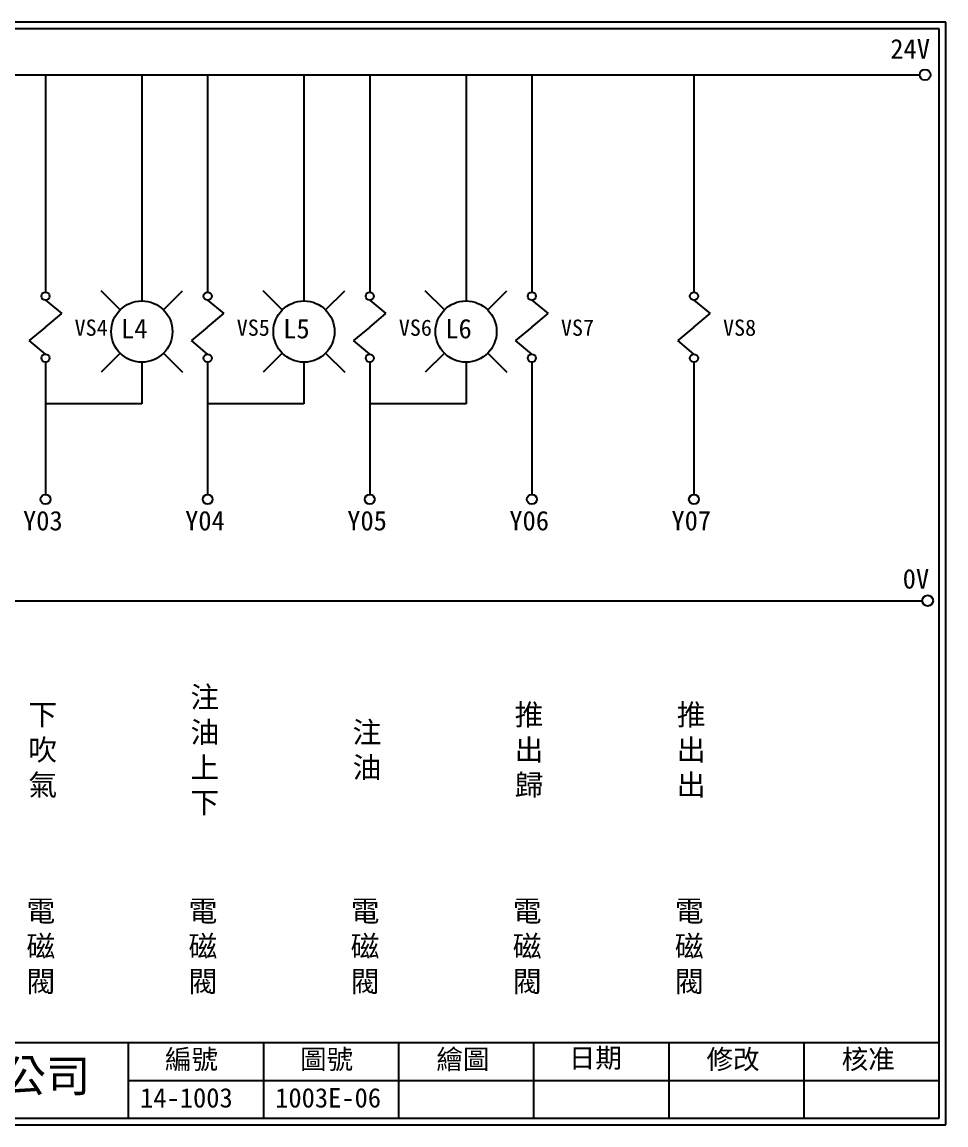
# Model space of a CAD drawing. Extents: x 926 to 1213, y 3 to 207.
# Drawn here: x 1041.8 to 1212.7, y 3 to 207 of the extents above; entities that cross this region are included whole.
import ezdxf

# ---------------------------------------------------------------- set-up
doc = ezdxf.new("R2010")
doc.units = 0
doc.layers.get('0').update_dxf_attribs({"linetype": 'CONTINUOUS'})
doc.layers.add('圖框層', color=7, linetype='CONTINUOUS')
doc.layers.add('標尺寸層', color=3, linetype='CONTINUOUS')
doc.styles.add('CNS', font='romanc.shx', dxfattribs={"bigfont": 'chineset.shx'})
doc.styles.add('STSL', font='kaiu.ttf')

msp = doc.modelspace()

# ---------------------------------------------------------------- linework, layer by layer
for centre in [(1208.88, 197.22), (1209.36, 99.96)]:
    msp.add_circle(centre, 1)
at = {"layer": '圖框層', "color": 7}
for p, q in [((1212.74, 206.97), (925.74, 206.97)), ((1212.74, 3), (1212.74, 206.97)), ((1211.49, 205.72), (926.99, 205.72)), ((1211.49, 4.25), (1211.49, 205.72)), ((926.99, 18.25), (1211.49, 18.25)), ((1061.49, 4.25), (1061.49, 18.25)), ((1086.49, 4.25), (1086.49, 18.25)), ((1111.49, 4.25), (1111.49, 18.25)), ((1136.49, 4.25), (1136.49, 18.25)), ((1161.49, 4.25), (1161.49, 18.25)), ((1186.49, 4.25), (1186.49, 18.25)), ((1061.49, 11.25), (1211.49, 11.25)), ((926.99, 4.25), (1211.49, 4.25)), ((925.74, 3), (1212.74, 3))]:
    msp.add_line(p, q, dxfattribs=at)
at = {"layer": '標尺寸層', "color": 7}
for p, q in [((930.28, 197.22), (1207.88, 197.22)), ((1046.11, 197.22), (1046.11, 157.03)), ((1063.93, 197.22), (1063.93, 155.39)), ((1076.11, 197.22), (1076.11, 157.03)), ((1093.93, 197.22), (1093.93, 155.39)), ((1106.11, 197.22), (1106.11, 157.03)), ((1123.93, 197.22), (1123.93, 155.39)), ((1136.11, 197.22), (1136.11, 157.03)), ((1166.11, 197.22), (1166.11, 157.03)), ((1059.93, 153.73), (1056.39, 157.27)), ((1067.94, 153.73), (1071.47, 157.27)), ((1089.93, 153.73), (1086.39, 157.27)), ((1097.94, 153.73), (1101.47, 157.27)), ((1119.93, 153.73), (1116.39, 157.27)), ((1127.94, 153.73), (1131.47, 157.27)), ((1046.11, 155.53), (1049.11, 153.04)), ((1076.11, 155.53), (1079.11, 153.04)), ((1106.11, 155.53), (1109.11, 153.04)), ((1136.11, 155.53), (1139.11, 153.04)), ((1166.11, 155.53), (1169.11, 153.04)), ((1046.11, 150.55), (1049.11, 153.04)), ((1076.11, 150.55), (1079.11, 153.04)), ((1106.11, 150.55), (1109.11, 153.04)), ((1136.11, 150.55), (1139.11, 153.04)), ((1166.11, 150.55), (1169.11, 153.04)), ((1046.11, 150.55), (1043.1, 148.06)), ((1076.11, 150.55), (1073.1, 148.06)), ((1106.11, 150.55), (1103.1, 148.06)), ((1136.11, 150.55), (1133.1, 148.06)), ((1166.11, 150.55), (1163.1, 148.06)), ((1046.11, 145.57), (1043.1, 148.06)), ((1076.11, 145.57), (1073.1, 148.06)), ((1106.11, 145.57), (1103.1, 148.06)), ((1136.11, 145.57), (1133.1, 148.06)), ((1166.11, 145.57), (1163.1, 148.06)), ((1059.93, 145.73), (1056.39, 142.19)), ((1067.94, 145.73), (1071.47, 142.19)), ((1089.93, 145.73), (1086.39, 142.19)), ((1097.94, 145.73), (1101.47, 142.19)), ((1119.93, 145.73), (1116.39, 142.19)), ((1127.94, 145.73), (1131.47, 142.19)), ((1046.11, 144.07), (1046.11, 119.62)), ((1063.93, 144.07), (1063.93, 136.39)), ((1076.11, 144.07), (1076.11, 119.62)), ((1093.93, 144.07), (1093.93, 136.39)), ((1106.11, 144.07), (1106.11, 119.62)), ((1123.93, 144.07), (1123.93, 136.39)), ((1136.11, 144.07), (1136.11, 119.62)), ((1166.11, 144.07), (1166.11, 119.62)), ((1063.93, 136.39), (1046.11, 136.39)), ((1093.93, 136.39), (1076.11, 136.39)), ((1123.93, 136.39), (1106.11, 136.39)), ((930.49, 99.96), (1208.36, 99.96))]:
    msp.add_line(p, q, dxfattribs=at)
for centre, radius in [((1046.11, 156.28), 0.751), ((1063.93, 149.73), 5.66), ((1076.11, 156.28), 0.751), ((1093.93, 149.73), 5.66), ((1106.11, 156.28), 0.751), ((1123.93, 149.73), 5.66), ((1136.11, 156.28), 0.751), ((1166.11, 156.28), 0.751), ((1046.11, 144.82), 0.751), ((1076.11, 144.82), 0.751), ((1106.11, 144.82), 0.751), ((1136.11, 144.82), 0.751), ((1166.11, 144.82), 0.751), ((1046.11, 118.7), 0.92), ((1076.11, 118.7), 0.92), ((1106.11, 118.7), 0.92), ((1136.11, 118.7), 0.92), ((1166.11, 118.7), 0.92)]:
    msp.add_circle(centre, radius, dxfattribs=at)

# ---------------------------------------------------------------- texts
at = {"layer": '圖框層', "color": 4, "style": 'STSL'}
for s, height, p in [('24V', 3.6, (1202.44, 200.22)), ('VS4', 3, (1051.49, 148.95)), ('L4', 3.6, (1060.09, 148.47)), ('VS5', 3, (1081.49, 148.95)), ('L5', 3.6, (1090.09, 148.47)), ('VS6', 3, (1111.49, 148.95)), ('L6', 3.6, (1120.09, 148.47)), ('VS7', 3, (1141.49, 148.95)), ('VS8', 3, (1171.49, 148.95)), ('Y03', 3.6, (1041.94, 112.96)), ('Y04', 3.6, (1071.94, 112.96)), ('Y05', 3.6, (1101.94, 112.96)), ('Y06', 3.6, (1131.94, 112.96)), ('Y07', 3.6, (1161.94, 112.96)), ('0V', 3.6, (1204.74, 102.2)), ('編號', 3.6, (1068.21, 13.34)), ('圖號', 3.6, (1093.21, 13.34)), ('繪圖', 3.6, (1118.44, 13.34)), ('日期', 3.6, (1142.96, 13.59)), ('修改', 3.6, (1168.44, 13.34)), ('核准', 3.6, (1193.44, 13.34)), ('泓陞自動化科技有限公司', 6, (964.35, 9.08)), ('14-1003', 3.6, (1063.61, 6.22)), ('1003E-06', 3.6, (1088.61, 6.22))]:
    msp.add_text(s, height=height, dxfattribs=at).set_placement(p)
at = {"layer": '標尺寸層', "color": 7, "char_height": 3.9, "attachment_point": 5, "style": 'CNS'}
for s, insert, width in [('{\\fDFKai-SB|b0|i0|c136|p65;注油上下}', (1075.59, 72.17), 2.8481), ('{\\fDFKai-SB|b0|i0|c136|p65;下吹氣}', (1045.59, 72.17), 2.8481), ('{\\fDFKai-SB|b0|i0|c136|p65;推出歸}', (1135.59, 72.17), 2.8481), ('{\\fDFKai-SB|b0|i0|c136|p65;推出出}', (1165.59, 72.17), 2.8481), ('{\\fDFKai-SB|b0|i0|c136|p65;注油}', (1105.59, 72.17), 2.8481), ('{\\fDFKai-SB|b0|i0|c136|p65;電磁閥}', (1045.24, 35.84), 8.6627), ('{\\fDFKai-SB|b0|i0|c136|p65;電磁閥}', (1075.24, 35.84), 8.6627), ('{\\fDFKai-SB|b0|i0|c136|p65;電磁閥}', (1105.24, 35.84), 8.6627), ('{\\fDFKai-SB|b0|i0|c136|p65;電磁閥}', (1135.24, 35.84), 8.6627), ('{\\fDFKai-SB|b0|i0|c136|p65;電磁閥}', (1165.24, 35.84), 8.6627)]:
    msp.add_mtext(s, dxfattribs=dict(at, insert=insert, width=width))

doc.saveas('drawing.dxf')
